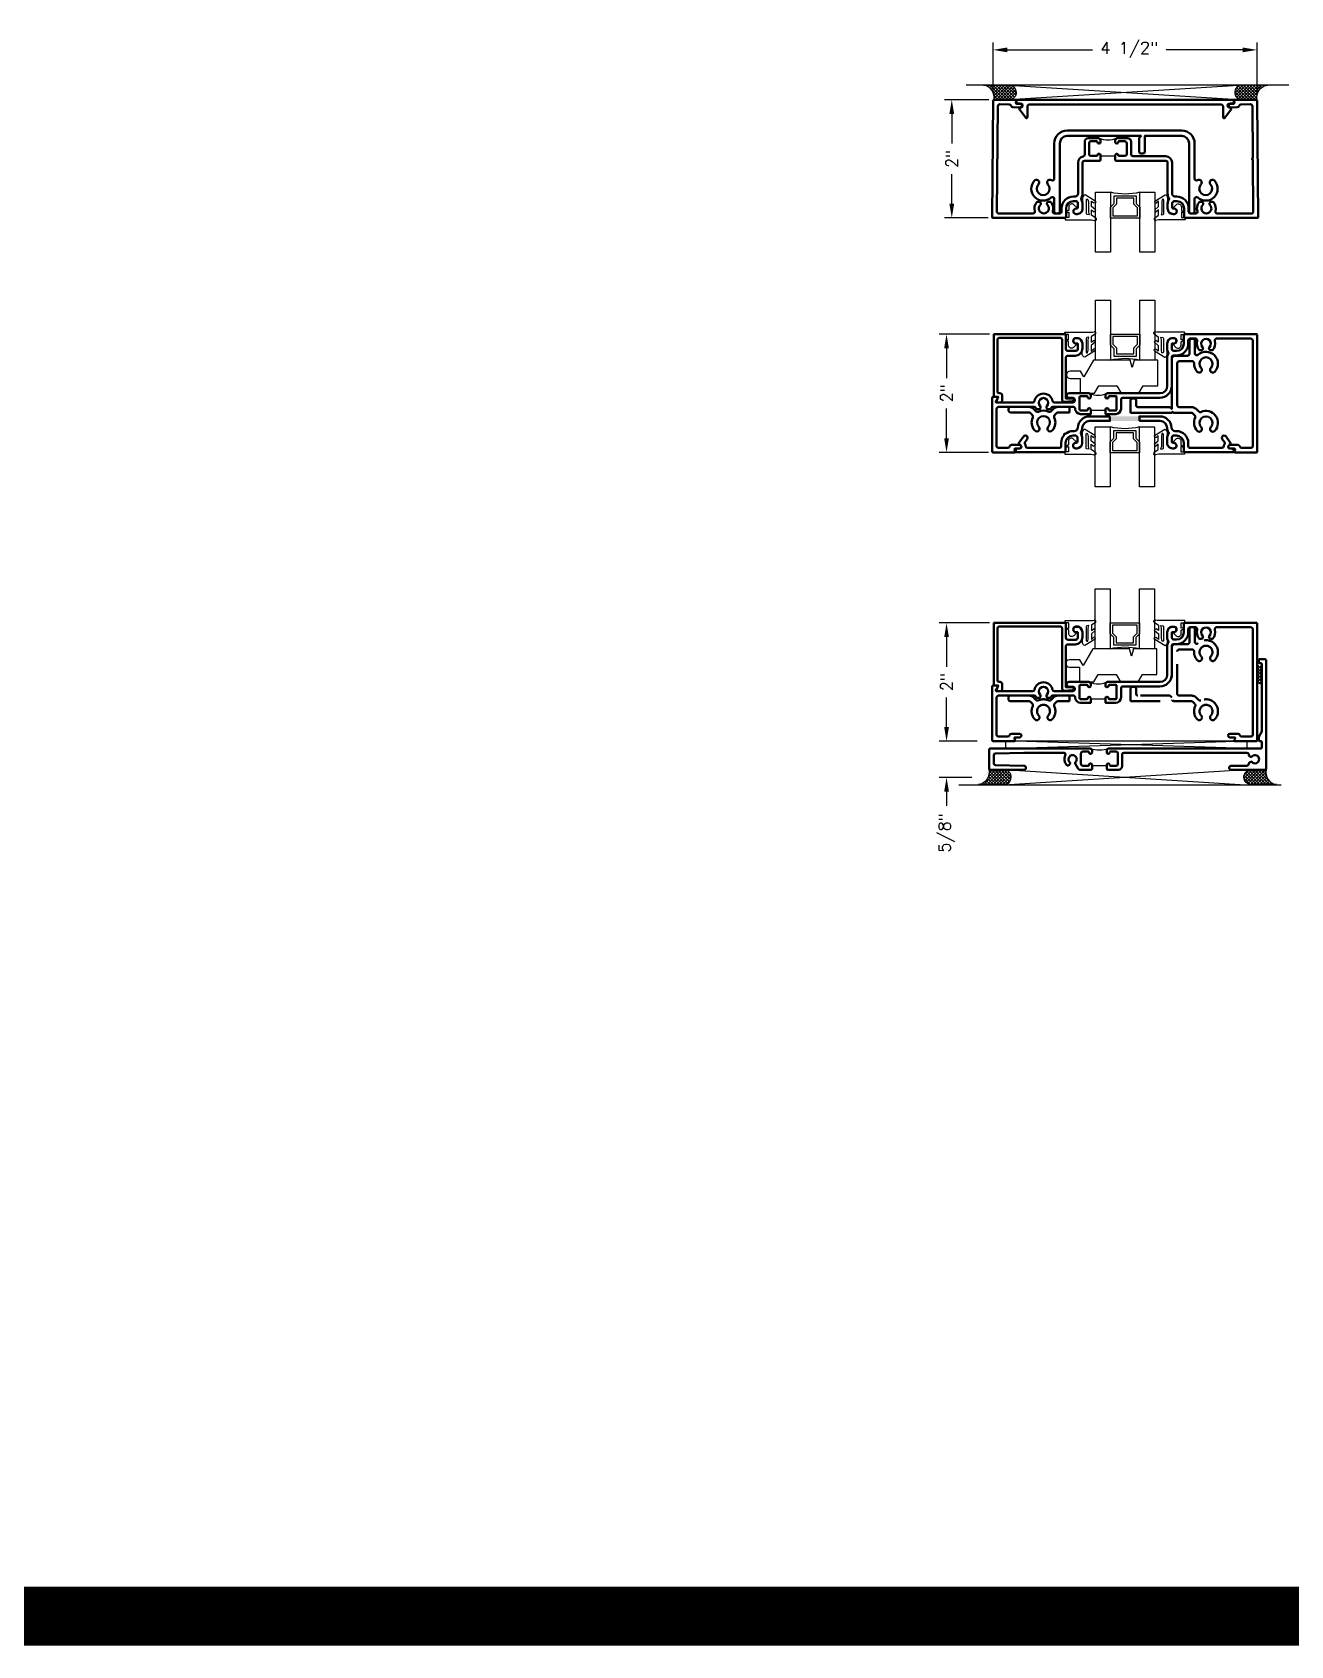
# Model space of a CAD drawing. Extents: x 0 to 152, y -15 to 75.
# Drawn here: x 15.97 to 21.3, y -0.25 to 6.58 of the extents above; entities that cross this region are included whole.
import ezdxf

# ---------------------------------------------------------------- set-up
doc = ezdxf.new("R2010")
doc.units = 0
doc.header["$MEASUREMENT"] = 0
doc.header["$PDMODE"] = 3
doc.linetypes.add('HIDDEN2', pattern=[0.1875, 0.125, -0.0625])
doc.layers.get('DEFPOINTS').update_dxf_attribs({"linetype": 'CONTINUOUS'})
for name, color, linetype in [('R-ANNO-DIMS', 3, 'CONTINUOUS'), ('R-Det1', 4, 'CONTINUOUS'), ('R-Det2', 2, 'CONTINUOUS'), ('R-DET3', 5, 'CONTINUOUS'), ('R-OTLN', 1, 'CONTINUOUS'), ('R-PAT1', 5, 'CONTINUOUS'), ('TITLE', 7, 'CONTINUOUS')]:
    doc.layers.add(name, color=color, linetype=linetype)
doc.styles.get("Standard").update_dxf_attribs({"font": 'simplex'})
doc.dimstyles.new('1-4size', dxfattribs={"dimtxt": 0.05, "dimasz": 0.06, "dimexe": 0.03125, "dimexo": 0.03125, "dimgap": 0.03125, "dimtad": 0, "dimdec": 5, "dimlfac": 4, "dimzin": 4, "dimdsep": 46, "dimlunit": 5, "dimtxsty": 'Standard', "dimcen": 0, "dimclrd": 256, "dimclre": 256, "dimclrt": 256, "dimadec": 0, "dimazin": 1, "dimtfac": 1, "dimtdec": 5, "dimtofl": 0, "dimtmove": 0, "dimatfit": 3, "dimfxl": 1, "dimfrac": 2, "dimtolj": 1, "dimtzin": 4, "dimarcsym": 0})
pattern_1 = [(45, (19.636181, 4.356529), (-0.006629126, 0.006629126), []), (135, (19.636181, 4.356529), (-0.006629126, -0.006629126), [])]
pattern_2 = [(45, (19.461278, 2.025177), (-0.006629126, 0.006629126), []), (135, (19.461278, 2.025177), (-0.006629126, -0.006629126), [])]

# ---------------------------------------------------------------- blocks, each defined once
blk = doc.blocks.new('*D102')
at = {"layer": 'DEFPOINTS', "color": 0}
for p in [(19.8396, 5.3025), (20.0522, 5.3025), (20.0489, 4.8026)]:
    blk.add_point(p, dxfattribs=at)
at = {"layer": 'R-ANNO-DIMS', "lineweight": -2}
for p, q in [((20.021, 5.3025), (19.8084, 5.3025)), ((19.8396, 5.2425), (19.8396, 5.1172)), ((19.8396, 4.8626), (19.8396, 4.988)), ((20.0177, 4.8026), (19.8084, 4.8026))]:
    blk.add_line(p, q, dxfattribs=at)
at = {"layer": 'R-ANNO-DIMS'}
for points in [[(19.8296, 5.2425), (19.8496, 5.2425), (19.8396, 5.3025)], [(19.8296, 4.8626), (19.8496, 4.8626), (19.8396, 4.8026)]]:
    blk.add_solid(points, dxfattribs=at)
at = {"layer": 'R-ANNO-DIMS', "insert": (19.8396, 5.0526), "char_height": 0.05, "attachment_point": 5, "rotation": 90}
blk.add_mtext('\\A1;2"', dxfattribs=at)
blk = doc.blocks.new('*D89')
at = {"layer": 'DEFPOINTS', "color": 0}
for p in [(19.8618, 6.2943), (20.0502, 6.2943), (20.0468, 5.7944)]:
    blk.add_point(p, dxfattribs=at)
at = {"layer": 'R-ANNO-DIMS', "lineweight": -2}
for p, q in [((20.019, 6.2943), (19.8305, 6.2943)), ((19.8618, 6.2343), (19.8618, 6.1089)), ((19.8618, 5.8544), (19.8618, 5.9798)), ((20.0156, 5.7944), (19.8305, 5.7944))]:
    blk.add_line(p, q, dxfattribs=at)
at = {"layer": 'R-ANNO-DIMS'}
for points in [[(19.8518, 6.2343), (19.8718, 6.2343), (19.8618, 6.2943)], [(19.8518, 5.8544), (19.8718, 5.8544), (19.8618, 5.7944)]]:
    blk.add_solid(points, dxfattribs=at)
at = {"layer": 'R-ANNO-DIMS', "insert": (19.8618, 6.0443), "char_height": 0.05, "attachment_point": 5, "rotation": 90}
blk.add_mtext('\\A1;2"', dxfattribs=at)
blk = doc.blocks.new('*D90')
at = {"layer": 'DEFPOINTS', "color": 0}
for p in [(21.153, 6.5053), (20.0365, 6.2905), (21.153, 6.2905)]:
    blk.add_point(p, dxfattribs=at)
at = {"layer": 'R-ANNO-DIMS', "lineweight": -2}
for p, q in [((20.0365, 6.3218), (20.0365, 6.5366)), ((20.0965, 6.5053), (20.4565, 6.5053)), ((21.093, 6.5053), (20.769, 6.5053)), ((21.153, 6.3218), (21.153, 6.5366))]:
    blk.add_line(p, q, dxfattribs=at)
at = {"layer": 'R-ANNO-DIMS'}
for points in [[(20.0965, 6.5153), (20.0965, 6.4953), (20.0365, 6.5053)], [(21.093, 6.5153), (21.093, 6.4953), (21.153, 6.5053)]]:
    blk.add_solid(points, dxfattribs=at)
at = {"layer": 'R-ANNO-DIMS', "insert": (20.6127, 6.5053), "char_height": 0.05, "attachment_point": 5}
blk.add_mtext('\\A1;4 1/2"', dxfattribs=at)
blk = doc.blocks.new('*D88')
at = {"layer": 'DEFPOINTS', "color": 0}
for p in [(20.0523, 4.0811), (19.8397, 3.5805), (19.9999, 3.5805)]:
    blk.add_point(p, dxfattribs=at)
at = {"layer": 'R-ANNO-DIMS', "lineweight": -2}
for p, q in [((20.021, 4.0811), (19.8084, 4.0811)), ((19.8397, 4.0211), (19.8397, 3.8954)), ((19.8397, 3.6405), (19.8397, 3.7662)), ((19.9687, 3.5805), (19.8084, 3.5805))]:
    blk.add_line(p, q, dxfattribs=at)
at = {"layer": 'R-ANNO-DIMS'}
for points in [[(19.8297, 4.0211), (19.8497, 4.0211), (19.8397, 4.0811)], [(19.8297, 3.6405), (19.8497, 3.6405), (19.8397, 3.5805)]]:
    blk.add_solid(points, dxfattribs=at)
at = {"layer": 'R-ANNO-DIMS', "insert": (19.8397, 3.8308), "char_height": 0.05, "attachment_point": 5, "rotation": 90}
blk.add_mtext('\\A1;2"', dxfattribs=at)
blk = doc.blocks.new('*D106')
at = {"layer": 'DEFPOINTS', "color": 0}
for p in [(19.8397, 3.5805), (19.9999, 3.5805), (19.9776, 3.4272)]:
    blk.add_point(p, dxfattribs=at)
at = {"layer": 'R-ANNO-DIMS', "lineweight": -2}
for p, q in [((19.8397, 3.6405), (19.8397, 3.7005)), ((19.9687, 3.5805), (19.8084, 3.5805)), ((19.9463, 3.4272), (19.8084, 3.4272)), ((19.8397, 3.3672), (19.8397, 3.3072))]:
    blk.add_line(p, q, dxfattribs=at)
at = {"layer": 'R-ANNO-DIMS'}
for points in [[(19.8297, 3.6405), (19.8497, 3.6405), (19.8397, 3.5805)], [(19.8297, 3.3672), (19.8497, 3.3672), (19.8397, 3.4272)]]:
    blk.add_solid(points, dxfattribs=at)
at = {"layer": 'R-ANNO-DIMS', "insert": (19.8397, 3.1926), "char_height": 0.05, "attachment_point": 5, "rotation": 90}
blk.add_mtext('\\A1;5/8"', dxfattribs=at)
blk = doc.blocks.new('P2728 compress')
at = {"layer": 'R-Det2'}
blk.add_lwpolyline([(176.266, 42.927), (176.372, 42.753, -0.301952), (176.324, 42.713), (176.124, 42.713, 0.414214), (176.044, 42.633), (176.044, 42.594, 0.388879), (176.081, 42.554), (176.097, 42.553, 0.440011), (176.14, 42.593), (176.14, 42.607, -0.668179), (176.157, 42.614), (176.206, 42.566, -0.668179), (176.17, 42.48), (176.111, 42.48), (176.083, 42.441, -0.836323), (176.069, 42.447), (176.078, 42.48), (175.994, 42.48, 0.414214), (175.988, 42.474), (175.988, 42.424, -0.414214), (175.982, 42.418), (175.954, 42.418, -0.414214), (175.948, 42.424), (175.948, 42.862, 0.083245), (175.94, 42.911), (175.94, 42.911)], format="xyb", dxfattribs=at)
for points in [[(175.978, 42.937), (176.028, 42.864), (176.119, 42.864), (176.088, 42.905)], [(176.117, 42.931), (176.175, 42.864), (176.267, 42.864), (176.235, 42.902)]]:
    blk.add_lwpolyline(points, dxfattribs=at)
at = {"layer": 'R-Det2', "lineweight": 25}
blk.add_lwpolyline([(176.039, 42.79, 0.372312), (176.054, 42.778), (176.284, 42.778, 0.668179), (176.295, 42.803), (176.252, 42.812), (176.078, 42.811), (176.034, 42.824)], format="xyb", close=True, dxfattribs=at)
at = {"layer": 'R-Det2', "ltscale": 0.1}
for centre, radius, start, end in [((175.962, 42.92), 0.0237, 22.2345, 202.2345), ((176.117, 42.901), 0.0297, 90, 171.5397), ((176.251, 42.914), 0.0199, 40.2978, 220.2978)]:
    blk.add_arc(centre, radius, start, end, dxfattribs=at)

msp = doc.modelspace()

# ---------------------------------------------------------------- hatches: boundary and pattern name
at = {"layer": 'R-PAT1'}
h = msp.add_hatch(dxfattribs=at)
h.set_pattern_fill('ANSI37', color=256, scale=0.075, style=0)
h.set_pattern_definition(pattern_1)
edge = h.paths.add_edge_path()
edge.add_line((19.9960466, 6.3567481), (20.1032075, 6.3567481))
edge.add_arc((20.1032075, 6.3253042), 0.0314439, -87.46272372, 89.9999926, ccw=False)
edge.add_line((20.1045995, 6.2938911), (20.0405519, 6.2942823))
edge.add_arc((19.9879274, 6.3038761), 0.0534918, 349.66809908, 441.2696477)
h = msp.add_hatch(dxfattribs=at)
h.set_pattern_fill('ANSI37', color=256, scale=0.075, style=0)
h.set_pattern_definition(pattern_1)
edge = h.paths.add_edge_path()
edge.add_line((21.1971728, 6.356682), (21.0900119, 6.356682))
edge.add_arc((21.0900119, 6.3252381), 0.0314439, 90.0000074, 267.46272372)
edge.add_line((21.0886199, 6.293825), (21.1526675, 6.2942162))
edge.add_arc((21.205292, 6.30381), 0.0534918, 98.7303523, 190.33190092, ccw=False)
msp.add_hatch(color=256, dxfattribs=at).paths.add_polyline_path([(20.6558926, 4.9358841), (20.6558926, 4.9546341), (20.5308926, 4.9546341), (20.5308926, 4.9358841)])
h = msp.add_hatch(dxfattribs=at)
h.set_pattern_fill('ANSI37', color=256, scale=0.075, style=0)
h.set_pattern_definition([(45, (19.460637, 3.065418), (-0.006629126, 0.006629126), []), (135, (19.460637, 3.065418), (-0.006629126, -0.006629126), [])])
h.paths.add_polyline_path([(21.173226, 3.8236542), (21.1540749, 3.8236542), (21.1540749, 3.9027928), (21.173226, 3.9027928)])
edge = h.paths.add_edge_path()
edge.add_line((21.173226, 3.8236542), (21.1540749, 3.8236542))
h = msp.add_hatch(dxfattribs=at)
h.set_pattern_fill('ANSI37', color=256, scale=0.075, style=0)
h.set_pattern_definition(pattern_2)
edge = h.paths.add_edge_path()
edge.add_line((19.9748621, 3.3967909), (20.082023, 3.3967909))
edge.add_arc((20.082023, 3.4282348), 0.0314439, 270.0000074, 447.46272372)
edge.add_line((20.083415, 3.4596479), (20.0193674, 3.4592567))
edge.add_arc((19.9667429, 3.4496629), 0.0534918, -81.2696477, 10.33190092, ccw=False)
h = msp.add_hatch(dxfattribs=at)
h.set_pattern_fill('ANSI37', color=256, scale=0.075, style=0)
h.set_pattern_definition(pattern_2)
edge = h.paths.add_edge_path()
edge.add_line((21.2358726, 3.3967909), (21.1287118, 3.3967909))
edge.add_arc((21.1287118, 3.4282348), 0.0314439, 92.53727628, 269.9999926, ccw=False)
edge.add_line((21.1273198, 3.4596479), (21.1913674, 3.4592567))
edge.add_arc((21.2439918, 3.4496629), 0.0534918, 169.66809908, 261.2696477)

# ---------------------------------------------------------------- linework, layer by layer
at = {"layer": 'R-Det1', "color": 5}
for p, q in [((21.2873495, 6.3567481), (19.9233495, 6.3567481)), ((19.8918275, 3.395944), (21.2558275, 3.395944))]:
    msp.add_line(p, q, dxfattribs=at)
at = {"layer": 'R-Det1', "lineweight": 50}
for points in [[(20.5955596, 6.2736852), (21.0018096, 6.2736852, -0.414213562), (21.0095596, 6.2659352), (21.0095596, 6.2194352, 0.722145632), (21.0163178, 6.2171962), (21.0448096, 6.2554748), (21.0353293, 6.2649551, -0.668184624), (21.0408093, 6.2781852), (21.0488096, 6.2781852, 0.414216407), (21.0565596, 6.2859352), (21.0565596, 6.2936852), (20.5955596, 6.2936852), (20.1345596, 6.2936852), (20.1345596, 6.2859352, 0.414216407), (20.1423096, 6.2781852), (20.1503098, 6.2781852, -0.668184624), (20.1557898, 6.2649551), (20.1463096, 6.2554748), (20.1748013, 6.2171962, 0.722145632), (20.1815596, 6.2194352), (20.1815596, 6.2659352, -0.414213562), (20.1893096, 6.2736852)], [(20.3832354, 5.2115071, 0.4144), (20.4144854, 5.2427571), (20.4144854, 5.2627571, 0.413978903), (20.3912354, 5.2860071), (20.3871104, 5.2860071, 1), (20.3871104, 5.2627571), (20.3944854, 5.2627571), (20.3944854, 5.2392571, -0.412903226), (20.3867354, 5.2315071), (20.3519854, 5.2315071, -0.412903226), (20.3442354, 5.2392571), (20.3442354, 5.3025071), (20.0399604, 5.3025071), (20.0399604, 5.0370071), (20.0587104, 5.0370071), (20.0505604, 5.0194071, 0.54845844), (20.0542104, 5.0137571), (20.0674604, 5.0137571, 0.413333333), (20.0749604, 5.0212571), (20.0749604, 5.0370071), (20.0749604, 5.0447571, 0.412903226), (20.0672104, 5.0525071), (20.0624604, 5.0525071, -0.413333333), (20.0549604, 5.0600071), (20.0549604, 5.2792571, -0.412903226), (20.0627104, 5.2870071), (20.3214854, 5.2870071, -0.412903226), (20.3292354, 5.2792571), (20.3292354, 5.0234571, 0.437927019), (20.3376104, 5.0157321), (20.3726854, 5.0185321, 0.963981017), (20.3722104, 5.0310071), (20.3442354, 5.0310071), (20.3442354, 5.2037571, -0.412903226), (20.3519854, 5.2115071), (20.3832354, 5.2115071)], [(20.5308926, 4.9546341), (20.4448926, 4.9546341, 0.398640607), (20.394964, 4.9073059, -0.398640607), (20.3794862, 4.8926341), (20.3746426, 4.8926341, 0.178683048), (20.3421546, 4.8806411), (20.3366356, 4.8806411), (20.3366356, 4.8751221, 0.178683048), (20.3246426, 4.8426341), (20.3246426, 4.8291341, -0.413333333), (20.3171426, 4.8216341), (20.1822176, 4.8216341, -0.384292738), (20.1745176, 4.8286341, 0.125027091), (20.1702676, 4.8406841, -0.3082191), (20.1703926, 4.8449841), (20.1807676, 4.8589091, 0.615742841), (20.1732426, 4.8738841), (20.1724426, 4.8738841, 0.239176885), (20.1662176, 4.8707591), (20.1467206, 4.8445497, 0.372121531), (20.1471968, 4.8380299), (20.1536176, 4.8316091, -0.667873573), (20.1481426, 4.8183841), (20.1401426, 4.8183841, 0.416132723), (20.1323926, 4.8106341), (20.1323926, 4.8053841, 0.414213562), (20.1348926, 4.8028841), (20.3383926, 4.8028841, 0.414213562), (20.3433926, 4.8078841), (20.3433926, 4.8426341, -0.414213562), (20.3746426, 4.8738841), (20.3858926, 4.8738841, -0.412903226), (20.3936426, 4.8661341), (20.3936426, 4.8476341, -0.414213562), (20.3886426, 4.8426341), (20.3865426, 4.8426341, 1.011839456), (20.3862676, 4.8193841), (20.3903926, 4.8193841, 0.413978903), (20.4136426, 4.8426341), (20.4136426, 4.8627091, 0.143865672), (20.4086676, 4.8795841, -0.292539715), (20.4086676, 4.8879591, 0.142565659), (20.4136424, 4.904773, -0.412912468), (20.4448921, 4.9358841), (20.5308926, 4.9358841)], [(20.6558926, 4.9358841), (20.7418927, 4.9358841, -0.413515847), (20.7731426, 4.9047086, 0.143455795), (20.7780926, 4.8879591, -0.292539715), (20.7780926, 4.8795841, 0.145286571), (20.7731426, 4.8627091), (20.7731426, 4.8426341, 0.415053763), (20.7963926, 4.8193841), (20.8005176, 4.8193841, 1.012901092), (20.8002176, 4.8426341), (20.7981426, 4.8426341, -0.414213562), (20.7931426, 4.8476341), (20.7931426, 4.8661341, -0.416132723), (20.8008926, 4.8738841), (20.8121426, 4.8738841, -0.414213562), (20.8433926, 4.8426341), (20.8433926, 4.8078841, 0.414213562), (20.8483926, 4.8028841), (21.0518926, 4.8028841, 0.414213562), (21.0543926, 4.8053841), (21.0543926, 4.8106341, 0.412903226), (21.0466426, 4.8183841), (21.0386426, 4.8183841, -0.669038966), (21.0331426, 4.8316091), (21.0395786, 4.8380282, 0.372650912), (21.0400578, 4.8445548), (21.0205426, 4.8707591, 0.238328156), (21.0143426, 4.8738841), (21.0135176, 4.8738841, 0.615742841), (21.0059926, 4.8589091), (21.0163676, 4.8449841, -0.3082191), (21.0164926, 4.8406841, 0.121337447), (21.0122426, 4.8286341, -0.384292738), (21.0045426, 4.8216341), (20.8696426, 4.8216341, -0.416670611), (20.8621426, 4.8291341), (20.8621426, 4.8426341, 0.414213562), (20.8121426, 4.8926341), (20.807299, 4.8926341, -0.398640607), (20.7918212, 4.9073059, 0.398640607), (20.7418926, 4.9546341), (20.6558926, 4.9546341)], [(20.3831857, 3.9901319, 0.4144), (20.4144357, 4.0213819), (20.4144357, 4.0413819, 0.413978903), (20.3911857, 4.0646319), (20.3870607, 4.0646319, 1), (20.3870607, 4.0413819), (20.3944357, 4.0413819), (20.3944357, 4.0178819, -0.412903226), (20.3866857, 4.0101319), (20.3519357, 4.0101319, -0.412903226), (20.3441857, 4.0178819), (20.3441857, 4.0811319), (20.0399107, 4.0811319), (20.0399107, 3.8156319), (20.0586607, 3.8156319), (20.0505107, 3.7980319, 0.54845844), (20.0541607, 3.7923819), (20.0674107, 3.7923819, 0.413333333), (20.0749107, 3.7998819), (20.0749107, 3.8156319), (20.0749107, 3.8233819, 0.412903226), (20.0671607, 3.8311319), (20.0624107, 3.8311319, -0.413333333), (20.0549107, 3.8386319), (20.0549107, 4.0578819, -0.412903226), (20.0626607, 4.0656319), (20.3214357, 4.0656319, -0.412903226), (20.3291857, 4.0578819), (20.3291857, 3.8020819, 0.437927019), (20.3375607, 3.7943569), (20.3726357, 3.7971569, 0.963981017), (20.3721607, 3.8096319), (20.3441857, 3.8096319), (20.3441857, 3.9823819, -0.412903226), (20.3519357, 3.9901319), (20.3831857, 3.9901319)], [(21.1601174, 3.9230067), (21.1601174, 3.9155067, 0.414213562), (21.1651174, 3.9105067), (21.1688674, 3.9105067, -0.414213562), (21.1738674, 3.9055067), (21.1738674, 3.6223224), (21.1601174, 3.5985067), (21.1601174, 3.5860067, 0.414213562), (21.1651174, 3.5810067), (21.1688674, 3.5810067, -0.414213562), (21.1738674, 3.5760067), (21.1738674, 3.5542567, -0.414213562), (21.1688674, 3.5492567), (20.525242, 3.5492567, 0.414213562), (20.517492, 3.5415067), (20.517492, 3.5330067, 0.414213562), (20.523742, 3.5267567, 0.414213562), (20.529992, 3.5330067, -0.414213562), (20.533742, 3.5367567), (20.556742, 3.5367567, -0.414213562), (20.564492, 3.5290067), (20.564492, 3.4845067, -0.414213562), (20.556742, 3.4767567), (20.533742, 3.4767567, -0.414213562), (20.529992, 3.4805067, 0.414213562), (20.523742, 3.4867567, 0.414213562), (20.517492, 3.4805067), (20.517492, 3.4805067), (20.517492, 3.4767567), (20.517492, 3.4630067), (20.521242, 3.4592567), (20.566492, 3.4592567, 0.414213562), (20.581992, 3.4747567), (20.581992, 3.5240067, -0.414213562), (20.589742, 3.5317567), (21.1102813, 3.5317567, -0.412385657), (21.1180312, 3.5240551, 0.266276578), (21.121906, 3.5173918), (21.1264113, 3.5147906, 0.362476227), (21.1311462, 3.5156127, -2.733900699), (21.131099, 3.4930297, 0.363658542), (21.126354, 3.4938637), (21.1218398, 3.4912574, 0.268624158), (21.1179649, 3.4845262, -0.41495143), (21.1102149, 3.4767567), (21.0438674, 3.4767567, 1), (21.0438674, 3.4592567), (21.1863674, 3.4592567, 0.414213562), (21.1913674, 3.4642567), (21.1913674, 3.9230067, 0.414213562), (21.1863674, 3.9280067), (21.1651174, 3.9280067, 0.414213562)], [(20.454992, 3.4767567), (20.454992, 3.4805067), (20.454992, 3.4805067, 0.414213562), (20.448742, 3.4867567, 0.414213562), (20.442492, 3.4805067, -0.414213562), (20.438742, 3.4767567), (20.415742, 3.4767567, -0.414213562), (20.407992, 3.4845067), (20.407992, 3.5290067, -0.414213562), (20.415742, 3.5367567), (20.438742, 3.5367567, -0.414213562), (20.442492, 3.5330067, 0.414213562), (20.448742, 3.5267567, 0.414213562), (20.454992, 3.5330067), (20.454992, 3.5415067, 0.414213562), (20.447242, 3.5492567), (20.0243674, 3.5492567, 0.414213562), (20.0193674, 3.5442567), (20.0193674, 3.4642567, 0.414213562), (20.0243674, 3.4592567), (20.1668674, 3.4592567, 1), (20.1668674, 3.4767567), (20.0471174, 3.4792567, -0.414213562), (20.0393674, 3.4870067), (20.0393674, 3.5215067, -0.414213562), (20.0471174, 3.5292567), (20.1668674, 3.5317567), (20.3350776, 3.5317567, -0.562985286), (20.3419509, 3.5204263, 0.319532995), (20.3475476, 3.4802237, 0.502039847), (20.3598934, 3.4816703), (20.3624946, 3.4861756, 0.362476227), (20.3616726, 3.4909105, -2.733900699), (20.3842555, 3.4908633, 0.363658542), (20.3834215, 3.4861183), (20.3944556, 3.4670067, 0.267949192), (20.407879, 3.4592567), (20.451242, 3.4592567), (20.454992, 3.4630067)]]:
    msp.add_lwpolyline(points, format="xyb", close=True, dxfattribs=at)
at = {"layer": 'R-Det2'}
for points in [[(20.6577582, 5.9030818), (20.7202582, 5.9030818), (20.7202582, 5.6495609), (20.6577582, 5.6495609), (20.6577582, 5.7935818), (20.5327582, 5.7935818), (20.5327582, 5.6495609), (20.4702582, 5.6495609), (20.4702582, 5.9030818), (20.5327582, 5.9030818), (20.5327582, 5.7935818), (20.5327582, 5.8405818), (20.5482582, 5.8560818), (20.5482582, 5.8873318), (20.6422582, 5.8873318), (20.6422582, 5.8560818), (20.6577582, 5.8405818), (20.6577582, 5.7935818), (20.6577582, 5.9030818, -0.123310184), (20.5327582, 5.9030818, 0.875557935)], [(20.5329289, 5.1931321), (20.4704289, 5.1931321), (20.4704289, 5.446653), (20.5329289, 5.446653), (20.5329289, 5.3026321), (20.6579289, 5.3026321), (20.6579289, 5.446653), (20.7204289, 5.446653), (20.7204289, 5.1931321), (20.6579289, 5.1931321), (20.6579289, 5.3026321), (20.6579289, 5.2556321), (20.6424289, 5.2401321), (20.6424289, 5.2088821), (20.5484289, 5.2088821), (20.5484289, 5.2401321), (20.5329289, 5.2556321), (20.5329289, 5.3026321), (20.5329289, 5.1931321, -0.123310184), (20.6579289, 5.1931321, 0.875557935)], [(20.6563061, 4.9103618), (20.7188061, 4.9103618), (20.7188061, 4.6568408), (20.6563061, 4.6568408), (20.6563061, 4.8008618), (20.5313061, 4.8008618), (20.5313061, 4.6568408), (20.4688061, 4.6568408), (20.4688061, 4.9103618), (20.5313061, 4.9103618), (20.5313061, 4.8008618), (20.5313061, 4.8478618), (20.5468061, 4.8633618), (20.5468061, 4.8946118), (20.6408061, 4.8946118), (20.6408061, 4.8633618), (20.6563061, 4.8478618), (20.6563061, 4.8008618), (20.6563061, 4.9103618, -0.123310184), (20.5313061, 4.9103618, 0.875557935)], [(20.531306, 3.9717094), (20.468806, 3.9717094), (20.468806, 4.2252304), (20.531306, 4.2252304), (20.531306, 4.0812094), (20.656306, 4.0812094), (20.656306, 4.2252304), (20.718806, 4.2252304), (20.718806, 3.9717094), (20.656306, 3.9717094), (20.656306, 4.0812094), (20.656306, 4.0342094), (20.640806, 4.0187094), (20.640806, 3.9874594), (20.546806, 3.9874594), (20.546806, 4.0187094), (20.531306, 4.0342094), (20.531306, 4.0812094), (20.531306, 3.9717094, -0.123310184), (20.656306, 3.9717094, 0.875557935)]]:
    msp.add_lwpolyline(points, format="xyb", dxfattribs=at)
for points in [[(20.6477582, 5.8035818), (20.6477582, 5.8364396), (20.6322582, 5.8519396), (20.6322582, 5.8773318), (20.5582582, 5.8773318), (20.5582582, 5.8519396), (20.5427582, 5.8364396), (20.5427582, 5.8035818), (20.6477582, 5.8035818)], [(20.5429289, 5.2926321), (20.5429289, 5.2597742), (20.5584289, 5.2442742), (20.5584289, 5.2188821), (20.6324289, 5.2188821), (20.6324289, 5.2442742), (20.6479289, 5.2597742), (20.6479289, 5.2926321), (20.5429289, 5.2926321)], [(20.6463061, 4.8108618), (20.6463061, 4.8437196), (20.6308061, 4.8592196), (20.6308061, 4.8846118), (20.5568061, 4.8846118), (20.5568061, 4.8592196), (20.5413061, 4.8437196), (20.5413061, 4.8108618), (20.6463061, 4.8108618)], [(20.541306, 4.0712094), (20.541306, 4.0383516), (20.556806, 4.0228516), (20.556806, 3.9974594), (20.630806, 3.9974594), (20.630806, 4.0228516), (20.646306, 4.0383516), (20.646306, 4.0712094), (20.541306, 4.0712094)]]:
    msp.add_lwpolyline(points, dxfattribs=at)
msp.add_lwpolyline([(20.5604565, 5.0838819), (20.5784987, 5.0526319), (20.6534222, 5.0526319), (20.6714644, 5.0838819), (20.7329499, 5.0838819), (20.7329499, 5.1931321), (20.6338721, 5.1931321), (20.6254987, 5.1618821), (20.6171253, 5.1931321), (20.4610906, 5.1931321), (20.4204235, 5.1226946), (20.4068918, 5.1461321), (20.3625182, 5.1461321, 0.414213562), (20.3470182, 5.1306321), (20.3470182, 5.1303821, 0.414213562), (20.3625182, 5.1148821), (20.4048249, 5.1148821), (20.4048249, 5.0526319), (20.4659987, 5.0526319), (20.4840409, 5.0838819)], format="xyb", close=True, dxfattribs=at)
at = {"layer": 'R-Det2', "color": 2}
msp.add_lwpolyline([(20.5573913, 3.8624592), (20.5754335, 3.8312092), (20.6503571, 3.8312092), (20.6683993, 3.8624592), (20.7298848, 3.8624592), (20.7298848, 3.9717095), (20.630807, 3.9717095), (20.6224335, 3.9404595), (20.6140601, 3.9717095), (20.4580255, 3.9717095), (20.4173583, 3.901272), (20.4038267, 3.9247095), (20.3594531, 3.9247095, 0.414213562), (20.3439531, 3.9092095), (20.3439531, 3.9089595, 0.414213562), (20.3594531, 3.8934595), (20.4017598, 3.8934595), (20.4017598, 3.8312092), (20.4629335, 3.8312092), (20.4809757, 3.8624592)], format="xyb", close=True, dxfattribs=at)
at = {"layer": 'R-DET3'}
for p, q in [((20.1032075, 6.3567481), (21.0973096, 6.2934355)), ((21.0973096, 6.3559355), (20.1045995, 6.2938911)), ((20.0886174, 3.5492567), (21.1103674, 3.5824475)), ((21.1103674, 3.5492567), (20.0886174, 3.5824475)), ((20.0886174, 3.5824475), (21.1103674, 3.5824475)), ((20.0886174, 3.5824475), (20.0886174, 3.5492567)), ((21.1103674, 3.5824475), (21.1103674, 3.5492567)), ((21.0818674, 3.3967567), (20.0818674, 3.4592567)), ((20.0818674, 3.3967567), (21.0818674, 3.4592567))]:
    msp.add_line(p, q, dxfattribs=at)
at = {"layer": 'R-DET3', "lineweight": 50}
for points in [[(20.654789, 6.1333146), (20.654789, 6.0742012, 0.414213562), (20.662539, 6.0664512), (20.670289, 6.0664512, 0.414213562), (20.678039, 6.0742012), (20.678039, 6.1410646), (20.8345383, 6.1410646, -0.414213562), (20.8657883, 6.1098146), (20.8657883, 5.8208146, 0.414213562), (20.8735383, 5.8130646), (20.8812883, 5.8130646, 0.414213562), (20.8890383, 5.8208146), (20.8890383, 5.8750239, -0.651659058), (20.9020104, 5.8807503, 0.956981471), (20.973211, 5.952247, 0.506230383), (20.9545864, 5.9501908, 0.327818123), (20.9560969, 5.9365095, -2.278081172), (20.9159798, 5.9365095, 0.327818123), (20.9174903, 5.9501908, 0.431131542), (20.9010421, 5.9540957, -0.596649599), (20.8890383, 5.960574), (20.8890383, 6.1098146, 0.414213562), (20.8345383, 6.1643146), (20.592289, 6.1643146), (20.3500396, 6.1643146, 0.414213562), (20.2955396, 6.1098146), (20.2955396, 5.960574, -0.596649599), (20.2835358, 5.9540957, 0.431131542), (20.2670877, 5.9501908, 0.327818123), (20.2685981, 5.9365095, -2.278081172), (20.228481, 5.9365095, 0.327818123), (20.2299915, 5.9501908, 0.506230383), (20.2113669, 5.952247, 0.956981471), (20.2825675, 5.8807503, -0.651659058), (20.2955396, 5.8750239), (20.2955396, 5.8208146, 0.414213562), (20.3032896, 5.8130646), (20.3110396, 5.8130646, 0.414213562), (20.3187896, 5.8208146), (20.3187896, 6.1098146, -0.414213562), (20.3500396, 6.1410646), (20.506539, 6.1410646), (20.592289, 6.1410646), (20.662539, 6.1410646)], [(20.6182795, 4.9705074), (20.7920509, 4.9705074), (20.7958009, 4.9742574), (20.7995509, 4.9705074), (20.8749064, 4.9705074, -0.198912367), (20.8803864, 4.9682375), (20.8902431, 4.9583808, -0.318046065), (20.8917539, 4.9495554, 0.306554229), (20.9001343, 4.8935747, 0.506230383), (20.9187589, 4.8956309, 0.327818123), (20.9172485, 4.9093122, -2.278081172), (20.9573655, 4.9093122, 0.327818123), (20.9558551, 4.8956309, 0.506230383), (20.9744797, 4.8935747, 0.825601817), (20.9155087, 4.9733102, -0.318046065), (20.9066834, 4.974821), (20.8968267, 4.9846777, 0.198912367), (20.8749064, 4.9937574), (20.823058, 4.9937574, -0.414213562), (20.815308, 5.0015074), (20.815308, 5.1806732, -0.414213562), (20.823058, 5.1884232), (20.87913, 5.1884232, -0.428959716), (20.8868703, 5.1802853, 0.201044496), (20.9001343, 5.1435747, 0.061644757), (20.9023107, 5.141726, 0.431131542), (20.9187589, 5.1456309, 0.327818123), (20.9172485, 5.1593122, -2.278081172), (20.9573655, 5.1593122, 0.327818123), (20.9558551, 5.1456309, 0.506230383), (20.9744797, 5.1435747, 0.956981471), (20.9032791, 5.2150714, -0.651659058), (20.890307, 5.2207978), (20.890307, 5.2750071, 0.414213562), (20.882557, 5.2827571), (20.874807, 5.2827571, 0.414213562), (20.867057, 5.2750071), (20.867057, 5.2194232, -0.414213562), (20.859307, 5.2116732), (20.807558, 5.2116732, 0.414213562), (20.792058, 5.1961732), (20.792058, 4.9862477), (20.7845483, 4.9937574), (20.6492795, 4.9937574, -0.414213562), (20.6415295, 5.0015074), (20.6415295, 5.0230074, 0.414213562), (20.6337795, 5.0307574), (20.6260295, 5.0307574, 0.414213562), (20.6182795, 5.0230074), (20.6182795, 4.9860074)], [(20.1016231, 4.9872571), (20.1016231, 4.9795071, 0.414213562), (20.1093731, 4.9717571), (20.18747, 4.9717571, -0.198912367), (20.19295, 4.9694872), (20.2028092, 4.959628, -0.318046065), (20.20432, 4.9508027, 0.306554229), (20.2127004, 4.8948219, 0.506230383), (20.231325, 4.8968782, 0.327818123), (20.2298146, 4.9105594, -2.278081172), (20.2699316, 4.9105594, 0.327818123), (20.2684212, 4.8968782, 0.506230383), (20.2870458, 4.8948219, 0.306554229), (20.2954262, 4.9508027, -0.318046065), (20.296937, 4.959628), (20.3067937, 4.9694847, -0.198912367), (20.3122737, 4.9717546), (20.3594706, 4.9717546), (20.3594706, 4.9950046), (20.3123773, 4.9950046, 0.198912367), (20.2902802, 4.9858517), (20.2804967, 4.9760682, -0.318046065), (20.2716714, 4.9745575, 0.226939718), (20.2280748, 4.9745575, -0.318046065), (20.2192495, 4.9760682), (20.2094635, 4.9858542, 0.198912367), (20.1873664, 4.9950071), (20.1093731, 4.9950071, 0.414213562)]]:
    msp.add_lwpolyline(points, format="xyb", close=True, dxfattribs=at)
at = {"layer": 'R-DET3', "linetype": 'HIDDEN2', "lineweight": 50}
for points in [[(20.8153244, 3.9604228, -0.414213562), (20.8230744, 3.9681728), (20.8791464, 3.9681728, -0.428959716), (20.8868867, 3.9600348, 0.201044496), (20.9001507, 3.9233242, 0.061644757), (20.9023272, 3.9214756, 0.431131542), (20.9187753, 3.9253805, 0.327818123), (20.9172649, 3.9390617, -2.278081172), (20.9573819, 3.9390617, 0.327818123), (20.9558715, 3.9253805, 0.506230383), (20.9744961, 3.9233242, 0.956981471), (20.9032955, 3.9948209, -0.651659058), (20.8903234, 4.0005474), (20.8903234, 4.0547567, 0.414213562), (20.8825734, 4.0625067), (20.8748234, 4.0625067, 0.414213562), (20.8670734, 4.0547567), (20.8670734, 3.9991728, -0.414213562), (20.8593234, 3.9914228), (20.8075744, 3.9914228, 0.414213562), (20.7920744, 3.9759228), (20.7920744, 3.7659972), (20.7845647, 3.7735069), (20.6492959, 3.7735069, -0.414213562), (20.6415459, 3.7812569), (20.6415459, 3.8027569, 0.414213562), (20.6337959, 3.8105069), (20.6260459, 3.8105069, 0.414213562), (20.6182959, 3.8027569), (20.6182959, 3.7502569), (20.7920673, 3.7502569), (20.7958173, 3.7540069), (20.7995673, 3.7502569), (20.8749228, 3.7502569, -0.198912367), (20.8804028, 3.747987), (20.8902595, 3.7381303, -0.318046065), (20.8917703, 3.729305, 0.306554229), (20.9001507, 3.6733242, 0.506230383), (20.9187753, 3.6753805, 0.327818123), (20.9172649, 3.6890617, -2.278081172), (20.9573819, 3.6890617, 0.327818123), (20.9558715, 3.6753805, 0.506230383), (20.9744961, 3.6733242, 0.825601817), (20.9155251, 3.7530598, -0.318046065), (20.9066998, 3.7545705), (20.8968431, 3.7644273, 0.198912367), (20.8749228, 3.7735069), (20.8230744, 3.7735069, -0.414213562), (20.8153244, 3.7812569)], [(20.1015734, 3.7657594), (20.1015734, 3.7580094, 0.414213562), (20.1093234, 3.7502594), (20.1874203, 3.7502594, -0.198912367), (20.1929003, 3.7479895), (20.2027595, 3.7381303, -0.318046065), (20.2042703, 3.729305, 0.306554229), (20.2126507, 3.6733242, 0.506230383), (20.2312753, 3.6753805, 0.327818123), (20.2297649, 3.6890617, -2.278081172), (20.2698819, 3.6890617, 0.327818123), (20.2683715, 3.6753805, 0.506230383), (20.2869961, 3.6733242, 0.306554229), (20.2953765, 3.729305, -0.318046065), (20.2968873, 3.7381303), (20.306744, 3.747987, -0.198912367), (20.312224, 3.7502569), (20.3594209, 3.7502569), (20.3594209, 3.7735069), (20.3123276, 3.7735069, 0.198912367), (20.2902305, 3.764354), (20.280447, 3.7545705, -0.318046065), (20.2716217, 3.7530598, 0.226939718), (20.2280251, 3.7530598, -0.318046065), (20.2191998, 3.7545705), (20.2094138, 3.7643565, 0.198912367), (20.1873167, 3.7735094), (20.1093234, 3.7735094, 0.414213562)]]:
    msp.add_lwpolyline(points, format="xyb", close=True, dxfattribs=at)
at = {"layer": 'R-OTLN', "lineweight": 50}
for points in [[(20.4910031, 6.0565737), (20.4910031, 6.0603237, 0.414213562), (20.4847531, 6.0665737, 0.414213562), (20.4785031, 6.0603237, -0.414213562), (20.4747531, 6.0565737), (20.4505031, 6.0565737, -0.414213562), (20.4427531, 6.0643237), (20.4427531, 6.1113237, -0.414213562), (20.4505031, 6.1190737), (20.4747531, 6.1190737, -0.414213562), (20.4785031, 6.1153237, 0.414213562), (20.4847531, 6.1090737, 0.414213562), (20.4910031, 6.1153237), (20.4910031, 6.1238237, 0.414213562), (20.4832531, 6.1315737), (20.4395031, 6.1315737, 0.414213562), (20.4240031, 6.1160737), (20.4240031, 6.0623963, -0.356997407), (20.4177869, 6.0547996, 0.356997407), (20.3965313, 6.0288237), (20.3965313, 5.8978237, -0.414213562), (20.3840313, 5.8853237), (20.3775313, 5.8853237, 0.414213562), (20.3262813, 5.8340737), (20.3262813, 5.8208237, -0.414213562), (20.3185313, 5.8130737), (20.2968782, 5.8130737, -0.502843599), (20.2894582, 5.8230612, 0.255648429), (20.2815659, 5.8605131, 0.219037625), (20.2787178, 5.8618237), (20.2711342, 5.8618237, 0.670540707), (20.2661211, 5.8496085, -2.436667768), (20.2364414, 5.8496085, 0.670540707), (20.2314283, 5.8618237), (20.2238447, 5.8618237, 0.219037625), (20.2209966, 5.8605131, 0.255648429), (20.2131043, 5.8230612, -0.502843599), (20.2056843, 5.8130737), (20.0605003, 5.8130737, -0.416728412), (20.0527506, 5.8208902), (20.0565832, 6.2676444, -0.414205806), (20.0643992, 6.2753277), (20.1050882, 6.2749797, -0.358249069), (20.1126379, 6.2686649, 0.358249069), (20.1201876, 6.2623501), (20.15378, 6.2620628, 1.000029034), (20.153913, 6.2775622), (20.1355656, 6.2777192, -0.577350003), (20.1323662, 6.2833717), (20.1365406, 6.2904613, 0.577350003), (20.1348343, 6.293476), (20.0405519, 6.2942823, 0.414205806), (20.0367791, 6.2905645), (20.0325543, 5.7980966, 0.416003879), (20.0363042, 5.7943237), (20.3412813, 5.7943237, 0.414213562), (20.3450313, 5.7980737), (20.3450313, 5.8340737, -0.414213562), (20.3762813, 5.8653237), (20.3875313, 5.8653237, -0.414213562), (20.3952813, 5.8575737), (20.3952813, 5.8378237, -0.414213562), (20.3915313, 5.8340737), (20.387906, 5.8340737, 1), (20.387906, 5.8108237), (20.3919232, 5.8108237, 0.415572152), (20.4152813, 5.8340737), (20.4152813, 5.8540737, 0.145063949), (20.410235, 5.8711009, -0.296364458), (20.410235, 5.8795465, 0.145063949), (20.4152813, 5.8965737), (20.4152813, 6.0288237, -0.414213562), (20.4230313, 6.0365737), (20.4885031, 6.0365737), (20.4910031, 6.0390737)], [(20.5535031, 6.0390737), (20.5560031, 6.0365737), (20.7670313, 6.0365737, -0.414213562), (20.7747813, 6.0288237), (20.7747813, 5.8965737, 0.145063949), (20.7798275, 5.8795465, -0.296364458), (20.7798275, 5.8711009, 0.145063949), (20.7747813, 5.8540737), (20.7747813, 5.8340737, 0.415572469), (20.7981393, 5.8108237), (20.8021565, 5.8108237, 1), (20.8021565, 5.8340737), (20.7985313, 5.8340737, -0.414213562), (20.7947813, 5.8378237), (20.7947813, 5.8575737, -0.414213562), (20.8025313, 5.8653237), (20.8137813, 5.8653237, -0.414213562), (20.8450313, 5.8340737), (20.8450313, 5.7980737, 0.414213562), (20.8487813, 5.7943237), (21.1537583, 5.7943237, 0.416003879), (21.1575082, 5.7980966), (21.1532834, 6.2905645, 0.414205806), (21.1495107, 6.2942823), (21.0552282, 6.293476, 0.577350003), (21.0535219, 6.2904613), (21.0576963, 6.2833717, -0.577350003), (21.0544969, 6.2777192), (21.0361495, 6.2775622, 1.000029034), (21.0362825, 6.2620628), (21.0696249, 6.262348, 0.358249069), (21.0771746, 6.2686628, -0.358249069), (21.0847243, 6.2749776), (21.1256633, 6.2753277, -0.414205806), (21.1334793, 6.2676444), (21.1353637, 6.0479856), (21.1316133, 6.0442352), (21.1354287, 6.0404089), (21.1373119, 5.8208902, -0.416728412), (21.1295622, 5.8130737), (20.9843782, 5.8130737, -0.502843599), (20.9769582, 5.8230612, 0.255648429), (20.9690659, 5.8605131, 0.219037625), (20.9662178, 5.8618237), (20.9586342, 5.8618237, 0.670540707), (20.9536211, 5.8496085, -2.436667768), (20.9239414, 5.8496085, 0.670540707), (20.9189283, 5.8618237), (20.9113447, 5.8618237, 0.219037625), (20.9084966, 5.8605131, 0.255648429), (20.9006043, 5.8230612, -0.502843599), (20.8931843, 5.8130737), (20.8715313, 5.8130737, -0.414213562), (20.8637813, 5.8208237), (20.8637813, 5.8340737, 0.414213562), (20.8125313, 5.8853237), (20.8060313, 5.8853237, -0.414213562), (20.7935313, 5.8978237), (20.7935313, 6.0288237, 0.414213562), (20.7670313, 6.0553237), (20.6283156, 6.0553237, -0.414213562), (20.6205031, 6.0631362), (20.6205031, 6.1160737, 0.414213562), (20.6050031, 6.1315737), (20.5612531, 6.1315737, 0.414213562), (20.5535031, 6.1238237), (20.5535031, 6.1153237, 0.414213562), (20.5597531, 6.1090737, 0.414213562), (20.5660031, 6.1153237, -0.414213562), (20.5697531, 6.1190737), (20.5940031, 6.1190737, -0.414213562), (20.6017531, 6.1113237), (20.6017531, 6.0643237, -0.414213562), (20.5940031, 6.0565737), (20.5697531, 6.0565737, -0.414213562), (20.5660031, 6.0603237, 0.414213562), (20.5597531, 6.0665737, 0.414213562), (20.5535031, 6.0603237), (20.5535031, 6.0565737)], [(20.5857206, 5.0338819), (20.7421241, 5.0338819, 0.414213562), (20.7921241, 5.0838819), (20.7921241, 5.2051319, -0.414213562), (20.7998741, 5.2128819), (20.8123746, 5.2128819, 0.414213562), (20.8623746, 5.2628819), (20.8623746, 5.2761319, -0.414213562), (20.8701246, 5.2838819), (20.8926909, 5.2838819, -0.504614175), (20.9000981, 5.2738525, 0.27464271), (20.9094726, 5.2351319), (20.9171288, 5.2351319, 0.675179933), (20.9227656, 5.2483575, -2.346352149), (20.9519806, 5.2483575, 0.675213047), (20.9576173, 5.2351316), (20.9652735, 5.2351318, 0.274643221), (20.9746481, 5.2738525, -0.504614175), (20.9820553, 5.2838819), (21.1276246, 5.2838819, -0.414213562), (21.1353746, 5.2761319), (21.1353746, 4.8291319, -0.414213562), (21.1276246, 4.8213819), (21.0879395, 4.8213819, -0.358249069), (21.080336, 4.8276319, 0.358249069), (21.0727326, 4.8338819), (21.0386246, 4.8338819, 1), (21.0386246, 4.8183819), (21.0572227, 4.8183819, -0.577350269), (21.0604703, 4.8127569), (21.0565732, 4.8060069, 0.577350269), (21.0585217, 4.8026319), (21.1503746, 4.8026319, 0.414213562), (21.1541246, 4.8063819), (21.1541246, 5.2988819, 0.414213562), (21.1503746, 5.3026319), (20.8473746, 5.3026319, 0.414213562), (20.8436246, 5.2988819), (20.8436246, 5.2628819, -0.414213562), (20.8123746, 5.2316319), (20.8011243, 5.2316319, -0.414213562), (20.7933743, 5.2393819), (20.7933743, 5.2628816), (20.8007496, 5.2628816, 1), (20.8007496, 5.2861316), (20.7966246, 5.2861319, 0.417789148), (20.7733744, 5.2629115), (20.7733741, 5.2393117), (20.7733749, 5.239682), (20.7733743, 5.2393819), (20.7733741, 5.2393819, 0.131652498), (20.7769244, 5.2261319, -0.267949192), (20.7769244, 5.2183819, 0.131652498), (20.7733741, 5.2051319), (20.7733741, 5.0838819, -0.414213562), (20.7421241, 5.0526319), (20.5199706, 5.0526319, 0.414213562), (20.5122206, 5.0448819), (20.5122206, 5.0363819, 0.414213562), (20.5184706, 5.0301319, 0.414213562), (20.5247206, 5.0363819, -0.414213562), (20.5284706, 5.0401319), (20.5554706, 5.0401319, -0.414213562), (20.5592206, 5.0363819), (20.5592206, 4.9838819, -0.414213562), (20.5554706, 4.9801319), (20.5284706, 4.9801319, -0.414213562), (20.5247206, 4.9838819, 0.414213562), (20.5184706, 4.9901319, 0.414213562), (20.5122206, 4.9838819), (20.5122206, 4.9646319), (20.5554706, 4.9646319, 0.414213562), (20.5779706, 4.9871319), (20.5779706, 5.0261319, -0.414213562)], [(20.4372206, 4.9838819, -0.414213562), (20.4334706, 4.9801319), (20.4064706, 4.9801319, -0.414213562), (20.4027206, 4.9838819), (20.4027206, 5.0363819, -0.414213562), (20.4064706, 5.0401319), (20.4334706, 5.0401319, -0.414213562), (20.4372206, 5.0363819, 0.414213562), (20.4434706, 5.0301319, 0.414213562), (20.4497206, 5.0363819), (20.4497206, 5.0448819, 0.414213562), (20.4419706, 5.0526319), (20.3577206, 5.0526319, 0.414213562), (20.3477206, 5.0426319, 0.414213562), (20.3577206, 5.0326319), (20.3732832, 5.0326319, -1), (20.3732832, 5.0137571), (20.2957214, 5.0137571, -0.357791189), (20.2881204, 5.0199948, 0.820635671), (20.2116258, 5.0199948, -0.357791189), (20.2040248, 5.0137571), (20.0520833, 5.0137571, -0.577364024), (20.0488356, 5.0193821), (20.0561246, 5.0320069), (20.0511246, 5.0370071), (20.0366246, 5.0370071, 0.414213562), (20.0328746, 5.0332571), (20.0328746, 4.8063819, 0.414213562), (20.0366246, 4.8026319), (20.1284775, 4.8026319, 0.577350269), (20.130426, 4.8060069), (20.1265289, 4.8127569, -0.577350269), (20.1297765, 4.8183819), (20.1483746, 4.8183819, 1), (20.1483746, 4.8338819), (20.1142666, 4.8338819, 0.358249069), (20.1066632, 4.8276319, -0.358249069), (20.0990597, 4.8213819), (20.0593746, 4.8213819, -0.414213562), (20.0516246, 4.8291319), (20.0516246, 4.9872571, -0.414213562), (20.0593746, 4.9950071), (20.2104538, 4.9950071, -0.256219646), (20.216989, 4.991423, 0.051617145), (20.2219797, 4.9851319), (20.2296231, 4.9851319, 0.675777174), (20.2352731, 4.998357, -2.347602733), (20.2644731, 4.998357, 0.675777174), (20.2701231, 4.9851319), (20.2777665, 4.9851319, 0.051617145), (20.2827572, 4.991423, -0.256219646), (20.2892924, 4.9950071), (20.3762206, 4.9950071, -0.414213562), (20.3839706, 4.9872571), (20.3839706, 4.9871319, 0.414213562), (20.4064706, 4.9646319), (20.4497206, 4.9646319), (20.4497206, 4.9838819, 0.414213562), (20.4434706, 4.9901319, 0.414213562)], [(20.5856709, 3.8125067), (20.7420744, 3.8125067, 0.414213562), (20.7920744, 3.8625067), (20.7920744, 3.9837567, -0.414213562), (20.7998244, 3.9915067), (20.8123249, 3.9915067, 0.414213562), (20.8623249, 4.0415067), (20.8623249, 4.0547567, -0.414213562), (20.8700749, 4.0625067), (20.8926412, 4.0625067, -0.504614175), (20.9000484, 4.0524773, 0.27464271), (20.9094229, 4.0137567), (20.9170792, 4.0137567, 0.675179933), (20.9227159, 4.0269823, -2.346352149), (20.9519309, 4.0269823, 0.675213047), (20.9575677, 4.0137564), (20.9652238, 4.0137566, 0.274643221), (20.9745984, 4.0524773, -0.504614175), (20.9820056, 4.0625067), (21.1275749, 4.0625067, -0.414213562), (21.1353249, 4.0547567), (21.1353249, 3.6077567, -0.414213562), (21.1275749, 3.6000067), (21.0878898, 3.6000067, -0.358249069), (21.0802863, 3.6062567, 0.358249069), (21.0726829, 3.6125067), (21.0385749, 3.6125067, 1), (21.0385749, 3.5970067), (21.057173, 3.5970067, -0.577350269), (21.0604206, 3.5913817), (21.0565235, 3.5846317, 0.577350269), (21.058472, 3.5812567), (21.1503249, 3.5812567, 0.414213562), (21.1540749, 3.5850067), (21.1540749, 4.0775067, 0.414213562), (21.1503249, 4.0812567), (20.8473249, 4.0812567, 0.414213562), (20.8435749, 4.0775067), (20.8435749, 4.0415067, -0.414213562), (20.8123249, 4.0102567), (20.8010747, 4.0102567, -0.414213562), (20.7933247, 4.0180067), (20.7933247, 4.0415064), (20.8006999, 4.0415064, 1), (20.8006999, 4.0647564), (20.7965749, 4.0647567, 0.417789148), (20.7733247, 4.0415363), (20.7733244, 4.0179365), (20.7733252, 4.0183068), (20.7733247, 4.0180067), (20.7733244, 4.0180067, 0.131652498), (20.7768747, 4.0047567, -0.267949192), (20.7768747, 3.9970067, 0.131652498), (20.7733244, 3.9837567), (20.7733244, 3.8625067, -0.414213562), (20.7420744, 3.8312567), (20.5199209, 3.8312567, 0.414213562), (20.5121709, 3.8235067), (20.5121709, 3.8150067, 0.414213562), (20.5184209, 3.8087567, 0.414213562), (20.5246709, 3.8150067, -0.414213562), (20.5284209, 3.8187567), (20.5554209, 3.8187567, -0.414213562), (20.5591709, 3.8150067), (20.5591709, 3.7625067, -0.414213562), (20.5554209, 3.7587567), (20.5284209, 3.7587567, -0.414213562), (20.5246709, 3.7625067, 0.414213562), (20.5184209, 3.7687567, 0.414213562), (20.5121709, 3.7625067), (20.5121709, 3.7432567), (20.5554209, 3.7432567, 0.414213562), (20.5779209, 3.7657567), (20.5779209, 3.8047567, -0.414213562)], [(20.4371709, 3.7625067, -0.414213562), (20.4334209, 3.7587567), (20.4064209, 3.7587567, -0.414213562), (20.4026709, 3.7625067), (20.4026709, 3.8150067, -0.414213562), (20.4064209, 3.8187567), (20.4334209, 3.8187567, -0.414213562), (20.4371709, 3.8150067, 0.414213562), (20.4434209, 3.8087567, 0.414213562), (20.4496709, 3.8150067), (20.4496709, 3.8235067, 0.414213562), (20.4419209, 3.8312567), (20.3576709, 3.8312567, 0.414213562), (20.3476709, 3.8212567, 0.414213562), (20.3576709, 3.8112567), (20.3732335, 3.8112567, -1), (20.3732335, 3.7923819), (20.2956717, 3.7923819, -0.357791189), (20.2880707, 3.7986196, 0.820635671), (20.2115761, 3.7986196, -0.357791189), (20.2039751, 3.7923819), (20.0520337, 3.7923819, -0.577364024), (20.0487859, 3.7980069), (20.0560749, 3.8106317), (20.0510749, 3.8156319), (20.0365749, 3.8156319, 0.414213562), (20.0328249, 3.8118819), (20.0328249, 3.5850067, 0.414213562), (20.0365749, 3.5812567), (20.1284278, 3.5812567, 0.577350269), (20.1303763, 3.5846317), (20.1264792, 3.5913817, -0.577350269), (20.1297268, 3.5970067), (20.1483249, 3.5970067, 1), (20.1483249, 3.6125067), (20.1142169, 3.6125067, 0.358249069), (20.1066135, 3.6062567, -0.358249069), (20.09901, 3.6000067), (20.0593249, 3.6000067, -0.414213562), (20.0515749, 3.6077567), (20.0515749, 3.7658819, -0.414213562), (20.0593249, 3.7736319), (20.2104041, 3.7736319, -0.256219646), (20.2169393, 3.7700478, 0.051617145), (20.22193, 3.7637567), (20.2295734, 3.7637567, 0.675777174), (20.2352234, 3.7769818, -2.347602733), (20.2644234, 3.7769818, 0.675777174), (20.2700734, 3.7637567), (20.2777168, 3.7637567, 0.051617145), (20.2827075, 3.7700478, -0.256219646), (20.2892427, 3.7736319), (20.3761709, 3.7736319, -0.414213562), (20.3839209, 3.7658819), (20.3839209, 3.7657567, 0.414213562), (20.4064209, 3.7432567), (20.4496709, 3.7432567), (20.4496709, 3.7625067, 0.414213562), (20.4434209, 3.7687567, 0.414213562)]]:
    msp.add_lwpolyline(points, format="xyb", close=True, dxfattribs=at)
at = {"layer": 'R-PAT1'}
for points in [[(19.9960466, 6.3567481), (20.1032075, 6.3567481, -0.978099587), (20.1045995, 6.2938911), (20.0405519, 6.2942823, 0.422424501), (19.9960466, 6.3567481, 1.18450733)], [(21.1971728, 6.356682), (21.0900119, 6.356682, 0.978099587), (21.0886199, 6.293825), (21.1526675, 6.2942162, -0.422424501), (21.1971728, 6.356682, -1.18450733)], [(20.525242, 3.5492567), (20.525242, 3.5492567, 0.414213562), (20.517492, 3.5415067), (20.517492, 3.5330067, 1), (20.529992, 3.5330067, -0.414213562), (20.533742, 3.5367567), (20.560742, 3.5367567, -0.414213562), (20.564492, 3.5330067), (20.564492, 3.4805067, -0.414213562), (20.560742, 3.4767567), (20.533742, 3.4767567, -0.414213562), (20.529992, 3.4805067, 1), (20.517492, 3.4805067), (20.517492, 3.4767567), (20.454992, 3.4767567), (20.454992, 3.4805067, 1), (20.442492, 3.4805067, -0.414213562), (20.438742, 3.4767567), (20.411742, 3.4767567, -0.414213562), (20.407992, 3.4805067), (20.407992, 3.5330067, -0.414213562), (20.411742, 3.5367567), (20.438742, 3.5367567, -0.414213562), (20.442492, 3.5330067, 1), (20.454992, 3.5330067), (20.454992, 3.5415067, 0.414213562), (20.447242, 3.5492567), (20.447242, 3.5492567), (20.447242, 3.5492567, 0.129878982), (20.5252419, 3.5492567)], [(19.9748621, 3.3967909), (20.082023, 3.3967909, 0.978099587), (20.083415, 3.4596479), (20.0193674, 3.4592567, -0.422424501), (19.9748621, 3.3967909, -1.18450733)], [(21.2358726, 3.3967909), (21.1287118, 3.3967909, -0.978099587), (21.1273198, 3.4596479), (21.1913674, 3.4592567, 0.422424501), (21.2358726, 3.3967909, 1.18450733)]]:
    msp.add_lwpolyline(points, format="xyb", dxfattribs=at)
for points in [[(20.4745707, 6.1187832), (20.4503207, 6.1187832, 0.414213562), (20.4425707, 6.1110332), (20.4427531, 6.0643237, 0.414213562), (20.4505031, 6.0565737), (20.4747531, 6.0565737, 0.414213562), (20.4785031, 6.0603237, -0.414213562), (20.4847531, 6.0665737, -0.414213562), (20.4910031, 6.0603237), (20.4910031, 6.0565737), (20.5535031, 6.0565737), (20.5535031, 6.0603237, -0.414213562), (20.5597531, 6.0665737, -0.414213562), (20.5660031, 6.0603237, 0.414213562), (20.5697531, 6.0565737), (20.5940031, 6.0565737, 0.414213562), (20.6017531, 6.0643237), (20.6015707, 6.1110332, 0.414213562), (20.5938207, 6.1187832), (20.5695707, 6.1187832, 0.414213562), (20.5658207, 6.1150332, -0.414213562), (20.5595707, 6.1087832, -0.414213562), (20.5533207, 6.1150332), (20.5533207, 6.1235332, -0.302607437), (20.5580855, 6.1306853, -0.200320513), (20.4860558, 6.1306853, -0.302607437), (20.4908207, 6.1235332), (20.4908207, 6.1150332, -0.414213562), (20.4845707, 6.1087832, -0.414213562), (20.4783207, 6.1150332, 0.414213562)], [(20.4027206, 4.9838819), (20.4027206, 5.0363819, -0.414213562), (20.4064706, 5.0401319), (20.4334706, 5.0401319, -0.414213562), (20.4372206, 5.0363819, 0.414213562), (20.4434706, 5.0301319, 0.414213562), (20.4497206, 5.0363819), (20.4497206, 5.0448819, 0.302607437), (20.4449558, 5.0520339, 0.200320513), (20.5169854, 5.0520339, 0.302607437), (20.5122206, 5.0448819), (20.5122206, 5.0363819, 0.414213562), (20.5184706, 5.0301319, 0.414213562), (20.5247206, 5.0363819, -0.414213562), (20.5284706, 5.0401319), (20.5554706, 5.0401319, -0.414213562), (20.5592206, 5.0363819), (20.5592206, 4.9838819, -0.414213562), (20.5554706, 4.9801319), (20.5284706, 4.9801319, -0.414213562), (20.5247206, 4.9838819, 0.414213562), (20.5184706, 4.9901319, 0.414213562), (20.5122206, 4.9838819), (20.5122206, 4.9801319), (20.4497206, 4.9801319), (20.4497206, 4.9838819, 0.414213562), (20.4434706, 4.9901319, 0.414213562), (20.4372206, 4.9838819, -0.414213562), (20.4334706, 4.9801319), (20.4064706, 4.9801319, -0.414213562)], [(20.4029492, 3.7625067), (20.4029492, 3.8150067, -0.414213562), (20.4066992, 3.8187567), (20.4336992, 3.8187567, -0.414213562), (20.4374492, 3.8150067, 0.414213562), (20.4436992, 3.8087567, 0.414213562), (20.4499492, 3.8150067), (20.4499492, 3.8235067, 0.302607437), (20.4451843, 3.8306587, 0.200320513), (20.517214, 3.8306587, 0.302607437), (20.5124492, 3.8235067), (20.5124492, 3.8150067, 0.414213562), (20.5186992, 3.8087567, 0.414213562), (20.5249492, 3.8150067, -0.414213562), (20.5286992, 3.8187567), (20.5556992, 3.8187567, -0.414213562), (20.5594492, 3.8150067), (20.5594492, 3.7625067, -0.414213562), (20.5556992, 3.7587567), (20.5286992, 3.7587567, -0.414213562), (20.5249492, 3.7625067, 0.414213562), (20.5186992, 3.7687567, 0.414213562), (20.5124492, 3.7625067), (20.5124492, 3.7587567), (20.4499492, 3.7587567), (20.4499492, 3.7625067, 0.414213562), (20.4436992, 3.7687567, 0.414213562), (20.4374492, 3.7625067, -0.414213562), (20.4336992, 3.7587567), (20.4066992, 3.7587567, -0.414213562)]]:
    msp.add_lwpolyline(points, format="xyb", close=True, dxfattribs=at)
at = {"layer": 'TITLE', "const_width": 0.25}
msp.add_lwpolyline([(0.25, -0.1210498), (138.9080005, -0.1210498)], dxfattribs=at)

# ---------------------------------------------------------------- block references
at = {"layer": 'R-PAT1', "yscale": 0.25, "zscale": 0.25}
for p, xscale, rotation in [((9.7371148, -38.2011585), -0.25, 270), ((31.4529477, -38.2011585), 0.25, 89.99999999999999), ((9.735708, 49.2981383), 0.25, 270), ((31.4515408, 49.2981383), -0.25, 90), ((9.7354762, -39.1926223), -0.25, 270), ((31.451309, -39.1926223), 0.25, 89.99999999999999), ((9.7362693, 48.0781383), 0.25, 269.9999999999999), ((31.4521021, 48.0781383), -0.25, 90)]:
    msp.add_blockref('P2728 compress', p, dxfattribs=dict(at, xscale=xscale, rotation=rotation))

# ---------------------------------------------------------------- dimensions: what is measured, and where the dimension line sits
at = {"layer": 'R-ANNO-DIMS'}
dim = msp.add_linear_dim(base=(21.1530157, 6.5053144), p1=(20.0365114, 6.290518), p2=(21.1530157, 6.290518), dimstyle='1-4size', override={"dimdec": 3, "dimpost": '"'}, dxfattribs=at)
dim.commit()
dim.dimension.update_dxf_attribs({"geometry": '*D90', "text_midpoint": (20.6127275, 6.5053144), "dimtype": 160})
for base, p1, p2, picture, middle in [((19.8617636, 6.2942823), (20.0468437, 5.7944158), (20.0502113, 6.2942823), '*D89', (19.8617636, 6.0443491)), ((19.8396836, 3.5805067), (20.0522893, 4.0811319), (19.9999045, 3.5805067), '*D88', (19.8396836, 3.8308193))]:
    dim = msp.add_linear_dim(base=base, p1=p1, p2=p2, angle=90, dimstyle='1-4size', override={"dimpost": '"'}, dxfattribs=at)
    dim.commit()
    dim.dimension.update_dxf_attribs({"geometry": picture, "text_midpoint": middle})
for base, p1, p2, picture, middle in [((19.8396352, 5.3025071), (20.048905, 4.8026319), (20.0522409, 5.3025071), '*D102', (19.8396352, 5.0525695)), ((19.8396836, 3.5805067), (19.9775646, 3.427194), (19.9999045, 3.5805067), '*D106', (19.8396836, 3.1926107))]:
    dim = msp.add_linear_dim(base=base, p1=p1, p2=p2, angle=90, dimstyle='1-4size', override={"dimpost": '"'}, dxfattribs=at)
    dim.commit()
    dim.dimension.update_dxf_attribs({"geometry": picture, "text_midpoint": middle, "dimtype": 160})

doc.saveas('drawing.dxf')
